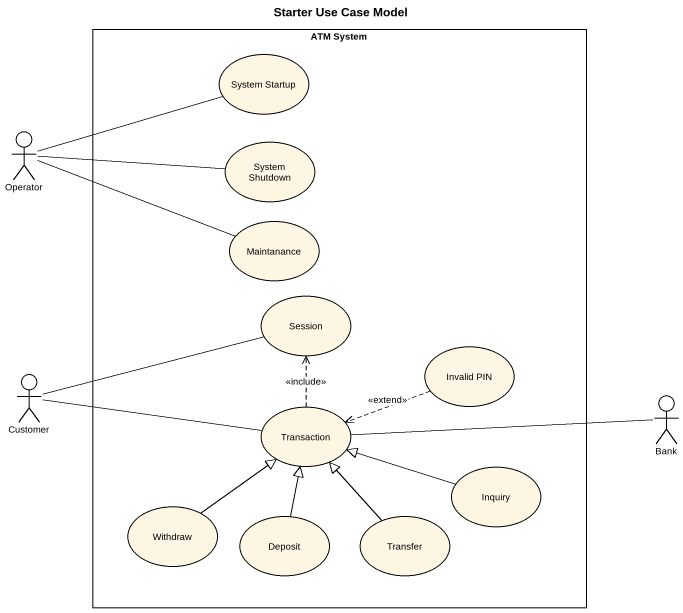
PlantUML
@startuml
title Starter Use Case Model
rectangle "ATM System" as ATM_System {
  usecase "System Startup" as System_Startup
  usecase "System Shutdown" as System_Shutdown
  usecase Maintanance
  usecase Session
  usecase "Invalid PIN" as Invalid_PIN
  usecase Transaction
  usecase Inquiry
  usecase Withdraw
  usecase Deposit
  usecase Transfer
}
actor Operator
actor Customer
actor Bank
Operator -right- System_Startup
Operator -right- System_Shutdown
Operator -right- Maintanance
Invalid_PIN .left.> Transaction : <<extend>>
Customer -right- Session
Customer -right- Transaction
Bank -left- Transaction
Transaction .up.> Session : <<include>>
Inquiry -left-|> Transaction
Withdraw -up-|> Transaction
Deposit -up-|> Transaction
Transfer -up-|> Transaction
@enduml
